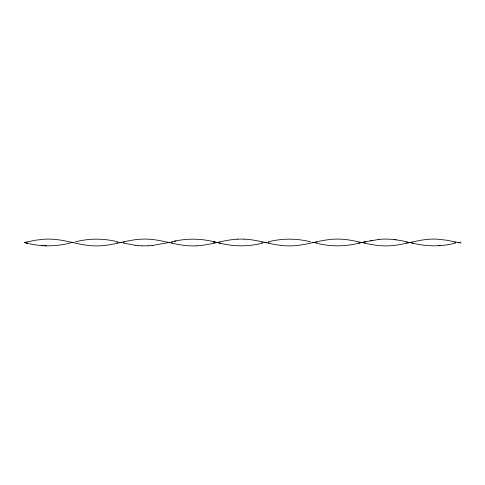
<?xml version="1.0" encoding="UTF-8"?>
<svg xmlns="http://www.w3.org/2000/svg" width="485" height="485" viewBox="0 0 485 485"><rect width="100%" height="100%" fill="white"/><g stroke="black" fill="none" stroke-linecap="round" stroke-linejoin="round"><path stroke-width="0.73" d="M167.477 242.809L152.132 245.525M365.266 241.718L363.562 242.094L378.906 239.432M70.289 242.979C55.775 246.829 40.455 246.732 25.954 242.876L27.657 243.252L25.954 242.876M170.89 242.057C185.391 238.202 200.717 238.232 215.219 242.088L213.515 241.718L215.219 242.088M262.961 243.015C248.447 246.865 233.121 246.695 218.626 242.839M358.445 243.215L360.149 242.846C345.659 246.707 330.333 246.859 315.82 243.009M455.633 243.052C441.114 246.895 425.794 246.665 411.304 242.803L413.008 243.173M75.405 241.851C89.361 238.238 104.081 238.293 118.031 241.918M268.078 241.888C282.027 238.268 296.747 238.262 310.703 241.882M174.297 241.324L176 240.972M370.382 240.675L372.086 240.366M25.39 242.391L24.25 242.5L36.187 240.105L44.711 239.184A69.476 69.476 0 0 1 51.531 239.16C65.42 239.723 78.588 245.028 92.453 245.786A69.549 69.549 0 0 0 99.273 245.859C113.739 245.374 127.44 239.669 141.899 239.147A69.513 69.513 0 0 1 148.719 239.202C162.59 239.929 175.758 245.234 189.641 245.828A69.464 69.464 0 0 0 196.461 245.822M119.734 242.591L121.438 242.427M215.789 242.621L218.626 242.354M315.25 242.336L312.407 242.603M408.461 242.639L411.304 242.367M123.148 242.264L124.281 242.16M213.515 242.839L214.649 242.73M315.82 242.282L316.954 242.173M406.187 242.852L407.327 242.749M116.891 242.858L118.031 242.749M152.132 245.525L148.719 245.798M378.906 239.432C388.643 238.377 398.415 239.863 407.891 242.051M438.586 245.762L440.289 245.628M237.383 239.196C223.512 239.893 210.344 245.198 196.461 245.822M148.719 245.798L141.899 245.853M44.711 245.816L46.414 245.883M141.899 245.853L138.492 245.628M244.204 239.153C258.099 239.681 271.267 244.98 285.125 245.78A69.755 69.755 0 0 0 293.655 245.78C307.508 244.986 320.682 239.687 334.577 239.16A69.488 69.488 0 0 1 341.391 239.19C355.269 239.887 368.436 245.186 382.313 245.822A69.464 69.464 0 0 0 389.14 245.828C403.023 245.24 416.191 239.936 430.062 239.202A69.519 69.519 0 0 1 436.882 239.147L447.109 240.257L460.75 243.076L460.75 241.93M41.298 245.555L43.007 245.707M454.5 242.154L455.633 242.264M364.126 242.73L365.266 242.833M261.827 242.173L262.961 242.276M268.078 242.761L269.211 242.87M171.454 242.742L172.593 242.852M457.343 242.421L459.046 242.585M360.719 242.403L362.992 242.621M264.664 242.439L266.374 242.603M167.477 242.367L169.18 242.53M70.858 242.348L73.696 242.615M138.492 245.628L135.079 245.252M394.25 239.59L395.954 239.808M135.079 245.252L123.141 243.046M218.626 242.839L220.335 243.215M237.383 239.196A69.494 69.494 0 0 1 244.204 239.153"/></g></svg>
